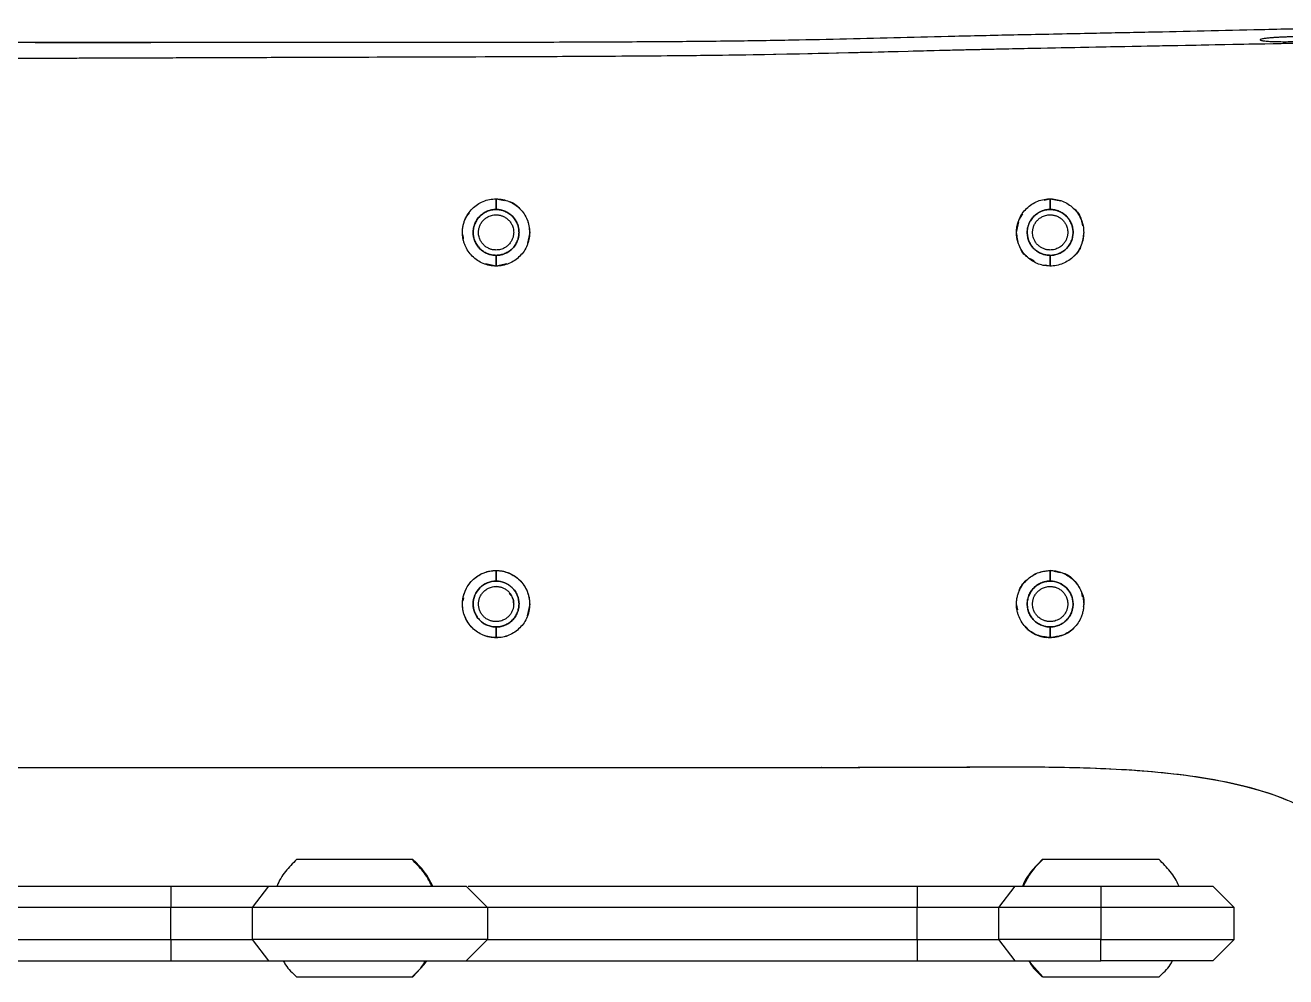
# Model space of a CAD drawing. Header units: millimetres. Extents: x 0 to 1189, y 0 to 841.
# Drawn here: x 371.2 to 430.3, y 255.4 to 300 of the extents above; entities that cross this region are included whole.
import ezdxf

# ---------------------------------------------------------------- set-up
doc = ezdxf.new("R2010")
doc.units = ezdxf.units.MM

msp = doc.modelspace()

# ---------------------------------------------------------------- linework, layer by layer
at = {"color": 7, "linetype": 'Continuous', "lineweight": 25}
for p, q in [((393.316, 291.334), (393.316, 291.834)), ((393.316, 291.834), (393.316, 291.334)), ((393.316, 291.834), (393.713, 291.755)), ((418.984, 291.803), (418.984, 291.803)), ((419.016, 291.778), (419.296, 291.834)), ((419.296, 291.334), (419.296, 291.834)), ((419.296, 291.834), (419.793, 291.734)), ((419.296, 291.834), (419.296, 291.334)), ((419.671, 291.789), (419.671, 291.789)), ((417.857, 290.884), (418.022, 291.133)), ((418.993, 291.291), (418.993, 291.291)), ((394.391, 290.259), (394.391, 290.259)), ((394.391, 290.259), (394.391, 290.259)), ((394.891, 290.259), (394.791, 289.759)), ((417.721, 290.259), (417.82, 290.759)), ((420.353, 290.458), (420.353, 290.458)), ((420.371, 290.259), (420.371, 290.259)), ((420.371, 290.259), (420.371, 290.259)), ((420.839, 290.576), (420.839, 290.576)), ((420.871, 290.259), (420.871, 290.259)), ((391.759, 290.071), (391.772, 289.949)), ((391.789, 290.022), (391.762, 290.164)), ((393.951, 289.733), (393.951, 289.733)), ((417.76, 289.911), (417.76, 289.911)), ((420.817, 289.871), (420.761, 289.692)), ((420.83, 289.9), (420.83, 289.9)), ((393.316, 288.684), (393.316, 289.184)), ((393.316, 289.184), (393.316, 288.684)), ((393.546, 289.209), (393.546, 289.209)), ((419.296, 288.684), (419.296, 289.184)), ((419.296, 289.184), (419.296, 288.684)), ((419.533, 289.211), (419.533, 289.211)), ((419.565, 289.218), (419.565, 289.218)), ((420.568, 289.33), (420.568, 289.33)), ((393.316, 288.684), (392.816, 288.784)), ((393.816, 288.783), (393.316, 288.684)), ((393.645, 288.719), (393.645, 288.719)), ((418.347, 289.003), (418.347, 289.003)), ((418.543, 288.905), (418.362, 289.026)), ((419.296, 288.684), (419.069, 288.73)), ((392.918, 274.356), (392.918, 274.356)), ((393.316, 273.907), (393.316, 274.402)), ((393.316, 274.402), (393.316, 273.907)), ((419.296, 274.407), (419.296, 273.907)), ((419.296, 273.907), (419.296, 274.407)), ((419.469, 274.372), (419.765, 274.313)), ((419.474, 274.397), (419.474, 274.397)), ((392.03, 273.741), (392.03, 273.741)), ((391.773, 272.984), (391.8, 273.127)), ((393.472, 273.626), (393.316, 273.657)), ((394.022, 273.231), (393.951, 273.337)), ((420.765, 273.36), (420.803, 273.175)), ((391.752, 272.639), (391.752, 272.639)), ((394.891, 272.832), (394.78, 272.273)), ((417.776, 272.564), (417.724, 272.847)), ((418.246, 273.059), (418.246, 273.059)), ((418.256, 272.56), (418.256, 272.56)), ((420.095, 273.04), (420.095, 273.04)), ((420.101, 272.651), (420.101, 272.651)), ((391.916, 272.11), (391.916, 272.11)), ((393.316, 271.257), (393.316, 271.757)), ((393.316, 271.757), (393.316, 271.257)), ((419.296, 271.757), (419.296, 271.257)), ((419.296, 271.257), (419.296, 271.757)), ((393.487, 271.266), (393.487, 271.266)), ((408.578, 265.172), (408.563, 265.172)), ((389.417, 260.852), (383.958, 260.852)), ((418.953, 260.852), (418.929, 260.852)), ((424.406, 260.852), (418.953, 260.852)), ((340.27, 259.602), (378.065, 259.602)), ((378.065, 259.602), (378.065, 258.602)), ((378.065, 259.602), (382.653, 259.602)), ((381.888, 258.602), (382.653, 259.602)), ((382.653, 259.602), (391.918, 259.602)), ((391.918, 259.602), (392.918, 258.602)), ((392.005, 259.602), (413.065, 259.602)), ((413.065, 259.602), (413.065, 258.602)), ((413.065, 259.602), (417.653, 259.602)), ((416.888, 258.602), (417.653, 259.602)), ((417.653, 259.602), (421.668, 259.602)), ((421.668, 259.602), (421.668, 258.602)), ((421.668, 259.602), (426.918, 259.602)), ((427.918, 258.602), (426.918, 259.602)), ((378.065, 258.602), (340.27, 258.602)), ((381.888, 258.602), (378.065, 258.602)), ((378.065, 257.102), (378.065, 258.602)), ((392.918, 258.602), (381.888, 258.602)), ((381.888, 257.102), (381.888, 258.602)), ((413.065, 258.602), (392.918, 258.602)), ((392.918, 258.602), (392.918, 257.102)), ((416.888, 258.602), (413.065, 258.602)), ((413.065, 257.102), (413.065, 258.602)), ((421.668, 258.602), (416.888, 258.602)), ((416.888, 257.102), (416.888, 258.602)), ((421.668, 258.602), (421.668, 257.102)), ((427.918, 258.602), (421.668, 258.602)), ((427.918, 257.102), (427.918, 258.602)), ((340.27, 257.102), (378.065, 257.102)), ((378.065, 257.102), (378.065, 256.102)), ((378.065, 257.102), (381.888, 257.102)), ((392.918, 257.102), (381.888, 257.102)), ((382.653, 256.102), (381.888, 257.102)), ((391.918, 256.102), (392.918, 257.102)), ((392.918, 257.102), (413.065, 257.102)), ((413.065, 257.102), (416.888, 257.102)), ((413.065, 257.102), (413.065, 256.102)), ((421.668, 257.102), (416.888, 257.102)), ((417.653, 256.102), (416.888, 257.102)), ((421.668, 256.102), (421.668, 257.102)), ((421.668, 257.102), (427.918, 257.102)), ((426.918, 256.102), (427.918, 257.102)), ((340.27, 256.102), (378.065, 256.102)), ((378.065, 256.102), (382.653, 256.102)), ((382.653, 256.102), (391.918, 256.102)), ((391.929, 256.102), (413.065, 256.102)), ((413.065, 256.102), (417.653, 256.102)), ((417.653, 256.102), (421.668, 256.102)), ((426.918, 256.102), (421.668, 256.102)), ((383.958, 255.352), (389.417, 255.352)), ((418.93, 255.352), (418.953, 255.352)), ((418.953, 255.352), (424.406, 255.352))]:
    msp.add_line(p, q, dxfattribs=at)
at = {"color": 8, "linetype": 'Continuous', "lineweight": 25}
for p, q in [((392.241, 290.259), (392.241, 290.259)), ((392.241, 290.259), (392.241, 290.259)), ((392.241, 272.832), (392.241, 272.832)), ((394.391, 272.832), (394.391, 272.832)), ((418.221, 272.832), (418.221, 272.832)), ((420.371, 272.832), (420.371, 272.832))]:
    msp.add_line(p, q, dxfattribs=at)
at = {"color": 7, "linetype": 'Continuous', "lineweight": 25, "flags": 128}
for points in [[(419.798, 274.319), (419.567, 274.378), (419.297, 274.402)], [(389.417, 255.352), (389.945, 255.922), (390.07, 256.102)]]:
    msp.add_lwpolyline(points, dxfattribs=at)
at = {"color": 8, "linetype": 'Continuous', "lineweight": 25, "flags": 128}
msp.add_lwpolyline([(418.953, 255.352), (418.432, 255.922), (418.308, 256.102)], dxfattribs=at)
at = {"color": 7, "linetype": 'Continuous', "lineweight": 25}
for centre, radius, start, end in [((419.294, 272.827), 1.575, 223.582, 264.52215), ((387.017, 258.102), 3.65, 24.26038, 48.88124)]:
    msp.add_arc(centre, radius, start, end, dxfattribs=at)
at = {"color": 8, "linetype": 'Continuous', "lineweight": 25}
msp.add_arc((421.374, 258.119), 3.651, 131.53184, 156.02995, dxfattribs=at)
at = {"color": 7, "linetype": 'Continuous', "lineweight": 25}
for points, knots in [([(436.543, 299.977), (436.278, 299.967), (435.779, 299.948), (434.928, 299.919), (434.073, 299.893), (433.279, 299.869), (432.588, 299.849), (431.801, 299.828), (430.638, 299.796), (428.803, 299.751), (426.534, 299.699), (423.849, 299.642), (420.931, 299.583), (417.906, 299.522), (414.958, 299.456), (412.285, 299.388), (409.746, 299.324), (407.129, 299.268), (404.297, 299.224), (401.124, 299.195), (397.393, 299.176), (393.065, 299.165), (388.13, 299.161), (382.759, 299.16), (377.072, 299.161), (371.273, 299.161), (366.061, 299.161), (361.626, 299.161), (358.096, 299.161), (355.07, 299.161), (352.572, 299.161), (350.551, 299.161), (348.922, 299.161), (347.574, 299.161), (346.762, 299.161), (346.377, 299.161)], [0, 0, 0, 0, 0.02832, 0.053282, 0.07442, 0.090929, 0.097441, 0.10304, 0.117486, 0.133359, 0.161082, 0.18836, 0.217388, 0.252382, 0.283277, 0.309992, 0.336479, 0.363172, 0.392176, 0.425196, 0.462423, 0.508861, 0.560575, 0.616904, 0.677006, 0.738613, 0.798472, 0.840178, 0.877506, 0.909129, 0.935128, 0.956153, 0.973118, 0.987235, 1, 1, 1, 1]), ([(454.432, 299.686), (449.147, 299.551), (442.541, 299.382), (436.157, 299.237), (433.626, 299.182), (432.37, 299.156), (428.656, 299.08), (423.847, 298.989), (419.083, 298.897), (416.774, 298.847), (415.879, 298.827), (415.447, 298.817), (414.19, 298.787), (410.254, 298.686), (404.247, 298.523), (392.196, 298.484), (384.205, 298.46), (381.741, 298.452), (380.909, 298.449), (379.226, 298.443), (374.974, 298.427), (367.119, 298.401), (360.2, 298.421), (357.118, 298.463), (355.955, 298.483), (355.41, 298.494), (353.877, 298.532), (349.448, 298.686), (347.742, 298.95), (346.377, 299.161)], [0, 0, 0, 0, 0.125, 0.15625, 0.15625, 0.1875, 0.1875, 0.25, 0.3125, 0.328125, 0.328125, 0.34375, 0.34375, 0.375, 0.5, 0.625, 0.65625, 0.65625, 0.671875, 0.671875, 0.6875, 0.75, 0.8125, 0.828125, 0.828125, 0.84375, 0.84375, 0.875, 1, 1, 1, 1]), ([(433.63, 299.182), (429.437, 299.093), (423.345, 298.981), (418.302, 298.88), (416.398, 298.839), (416.027, 298.83), (415.306, 298.813), (414.254, 298.788), (410.665, 298.697), (407.817, 298.62), (404.054, 298.564), (403.254, 298.554), (401.536, 298.536), (398.787, 298.513), (393.413, 298.487), (387.171, 298.469), (383.118, 298.456), (380.357, 298.447), (378.945, 298.442), (371.821, 298.416), (364.449, 298.392), (358.222, 298.446), (356.724, 298.469), (355.774, 298.486), (355.325, 298.496), (353.196, 298.549), (349.221, 298.721), (347.514, 298.985), (346.377, 299.161)], [0, 0, 0, 0, 0.125, 0.1875, 0.1875, 0.203125, 0.203125, 0.21875, 0.25, 0.375, 0.375, 0.40625, 0.40625, 0.4375, 0.5, 0.5625, 0.59375, 0.59375, 0.625, 0.625, 0.75, 0.78125, 0.796875, 0.796875, 0.8125, 0.8125, 0.875, 1, 1, 1, 1]), ([(371.7, 299.161), (372.757, 299.161), (374.57, 299.161), (376.374, 299.161), (377.127, 299.161)], [0, 0, 0, 0, 0.582669, 1, 1, 1, 1]), ([(430.712, 299.434), (430.683, 299.433), (430.624, 299.432), (430.536, 299.429), (430.447, 299.426), (430.357, 299.423), (430.267, 299.42), (430.178, 299.416), (430.089, 299.411), (430.001, 299.407), (429.915, 299.402), (429.83, 299.397), (429.748, 299.391), (429.669, 299.385), (429.55, 299.375), (429.396, 299.359), (429.248, 299.337), (429.156, 299.314), (429.122, 299.288), (429.179, 299.261), (429.348, 299.237), (429.549, 299.222), (429.731, 299.214), (429.878, 299.209), (430.034, 299.206), (430.198, 299.204), (430.367, 299.204), (430.539, 299.206), (430.654, 299.208), (430.712, 299.209)], [0, 0, 0, 0, 0.017639, 0.035558, 0.053757, 0.072236, 0.090996, 0.110037, 0.129358, 0.14896, 0.168844, 0.189008, 0.209455, 0.230183, 0.251192, 0.308908, 0.376257, 0.438668, 0.501082, 0.592107, 0.675205, 0.750376, 0.786804, 0.822973, 0.858883, 0.894539, 0.929942, 0.965094, 1, 1, 1, 1]), ([(391.739, 290.257), (391.739, 290.287), (391.74, 290.346), (391.747, 290.434), (391.76, 290.521), (391.777, 290.606), (391.799, 290.691), (391.825, 290.775), (391.883, 290.927), (391.994, 291.136), (392.192, 291.377), (392.431, 291.575), (392.707, 291.722), (393.007, 291.813), (393.319, 291.842), (393.63, 291.811), (393.927, 291.718), (394.201, 291.571), (394.439, 291.373), (394.635, 291.133), (394.755, 290.905), (394.824, 290.712), (394.861, 290.563), (394.884, 290.411), (394.887, 290.308), (394.889, 290.257)], [0, 0, 0, 0, 0.018069, 0.035984, 0.053802, 0.071581, 0.089379, 0.107253, 0.12526, 0.188225, 0.250478, 0.313319, 0.375178, 0.438059, 0.500547, 0.562646, 0.625279, 0.687229, 0.750012, 0.812308, 0.874934, 0.906397, 0.937526, 0.968626, 1, 1, 1, 1]), ([(393.916, 291.714), (393.918, 291.714), (394.121, 291.673), (394.453, 291.381), (394.821, 290.88), (394.868, 290.466), (394.891, 290.259)], [0, 0, 0, 0, 0.00381, 0.336831, 0.668472, 1, 1, 1, 1]), ([(417.719, 290.257), (417.719, 290.287), (417.72, 290.347), (417.728, 290.436), (417.74, 290.525), (417.758, 290.612), (417.78, 290.698), (417.808, 290.784), (417.868, 290.937), (417.981, 291.148), (418.184, 291.389), (418.43, 291.587), (418.711, 291.731), (419.016, 291.819), (419.332, 291.842), (419.648, 291.803), (419.943, 291.703), (420.21, 291.551), (420.436, 291.355), (420.623, 291.12), (420.738, 290.898), (420.805, 290.709), (420.842, 290.561), (420.864, 290.41), (420.867, 290.308), (420.869, 290.257)], [0, 0, 0, 0, 0.018314, 0.036486, 0.054576, 0.072644, 0.090753, 0.108963, 0.127337, 0.190831, 0.254068, 0.317727, 0.380683, 0.444247, 0.507487, 0.570767, 0.63467, 0.694683, 0.755711, 0.815567, 0.87603, 0.907129, 0.937957, 0.968815, 1, 1, 1, 1]), ([(391.851, 290.818), (391.853, 290.831), (391.878, 290.972), (391.981, 291.082), (392.073, 291.181)], [0, 0, 0, 0, 0.096729, 1, 1, 1, 1]), ([(392.241, 290.259), (392.241, 290.283), (392.242, 290.329), (392.249, 290.399), (392.26, 290.468), (392.276, 290.535), (392.296, 290.602), (392.337, 290.712), (392.413, 290.857), (392.548, 291.021), (392.711, 291.157), (392.867, 291.241), (393, 291.289), (393.103, 291.315), (393.208, 291.331), (393.28, 291.333), (393.316, 291.334)], [0, 0, 0, 0, 0.041656, 0.08297, 0.124118, 0.165277, 0.206625, 0.248336, 0.372668, 0.49716, 0.622815, 0.747626, 0.8102, 0.872921, 0.936411, 1, 1, 1, 1]), ([(393.316, 291.334), (393.292, 291.334), (393.244, 291.333), (393.174, 291.326), (393.104, 291.314), (393.035, 291.298), (392.967, 291.277), (392.89, 291.248), (392.805, 291.207), (392.684, 291.134), (392.548, 291.021), (392.414, 290.857), (392.332, 290.702), (392.285, 290.57), (392.26, 290.468), (392.244, 290.365), (392.242, 290.294), (392.241, 290.259)], [0, 0, 0, 0, 0.042365, 0.084365, 0.126183, 0.168007, 0.210023, 0.252414, 0.314808, 0.377357, 0.502992, 0.627308, 0.751778, 0.813526, 0.875423, 0.937672, 1, 1, 1, 1]), ([(392.491, 290.259), (392.491, 290.281), (392.492, 290.324), (392.5, 290.388), (392.512, 290.451), (392.53, 290.513), (392.563, 290.604), (392.624, 290.719), (392.727, 290.844), (392.852, 290.948), (392.98, 291.017), (393.1, 291.058), (393.207, 291.08), (393.279, 291.083), (393.316, 291.084)], [0, 0, 0, 0, 0.049978, 0.099516, 0.14892, 0.198497, 0.248551, 0.373142, 0.497951, 0.62278, 0.747818, 0.832069, 0.915633, 1, 1, 1, 1]), ([(393.316, 291.334), (393.339, 291.334), (393.387, 291.333), (393.457, 291.326), (393.527, 291.314), (393.596, 291.298), (393.663, 291.277), (393.74, 291.248), (393.825, 291.208), (393.946, 291.135), (394.083, 291.022), (394.217, 290.859), (394.299, 290.703), (394.346, 290.571), (394.372, 290.469), (394.388, 290.365), (394.39, 290.295), (394.391, 290.259)], [0, 0, 0, 0, 0.042276, 0.084188, 0.12592, 0.167655, 0.20958, 0.251877, 0.314175, 0.376628, 0.502038, 0.626451, 0.75102, 0.812919, 0.874964, 0.937438, 1, 1, 1, 1]), ([(394.391, 290.259), (394.39, 290.283), (394.389, 290.33), (394.382, 290.399), (394.371, 290.468), (394.355, 290.536), (394.335, 290.603), (394.294, 290.713), (394.217, 290.858), (394.083, 291.022), (393.919, 291.157), (393.763, 291.241), (393.631, 291.289), (393.528, 291.315), (393.423, 291.331), (393.351, 291.333), (393.316, 291.334)], [0, 0, 0, 0, 0.041789, 0.083231, 0.124504, 0.165787, 0.207258, 0.249093, 0.373525, 0.498113, 0.623542, 0.748162, 0.810651, 0.87328, 0.936579, 1, 1, 1, 1]), ([(393.316, 291.084), (393.337, 291.084), (393.381, 291.083), (393.446, 291.075), (393.51, 291.062), (393.572, 291.044), (393.664, 291.01), (393.779, 290.949), (393.904, 290.845), (394.007, 290.719), (394.075, 290.591), (394.115, 290.472), (394.137, 290.366), (394.139, 290.295), (394.141, 290.259)], [0, 0, 0, 0, 0.050665, 0.100863, 0.150911, 0.20113, 0.251838, 0.376772, 0.501901, 0.626367, 0.751034, 0.834221, 0.916731, 1, 1, 1, 1]), ([(418.221, 290.259), (418.222, 290.283), (418.223, 290.33), (418.23, 290.399), (418.241, 290.468), (418.257, 290.536), (418.277, 290.603), (418.318, 290.713), (418.395, 290.859), (418.53, 291.023), (418.693, 291.158), (418.849, 291.241), (418.982, 291.289), (419.084, 291.315), (419.19, 291.331), (419.261, 291.333), (419.296, 291.334)], [0, 0, 0, 0, 0.041795, 0.083243, 0.124524, 0.165814, 0.207294, 0.24914, 0.373724, 0.498469, 0.624047, 0.748652, 0.811059, 0.873609, 0.936748, 1, 1, 1, 1]), ([(419.296, 291.334), (419.273, 291.334), (419.225, 291.333), (419.155, 291.326), (419.086, 291.315), (419.017, 291.298), (418.949, 291.278), (418.872, 291.249), (418.787, 291.208), (418.667, 291.136), (418.53, 291.023), (418.395, 290.859), (418.313, 290.703), (418.266, 290.571), (418.24, 290.469), (418.224, 290.365), (418.222, 290.295), (418.221, 290.259)], [0, 0, 0, 0, 0.042183, 0.084006, 0.12565, 0.167299, 0.209137, 0.251347, 0.31362, 0.376046, 0.501556, 0.626167, 0.75093, 0.812871, 0.874959, 0.937437, 1, 1, 1, 1]), ([(418.471, 290.259), (418.472, 290.281), (418.473, 290.324), (418.481, 290.388), (418.493, 290.451), (418.511, 290.513), (418.544, 290.604), (418.605, 290.72), (418.708, 290.845), (418.833, 290.949), (418.962, 291.017), (419.081, 291.058), (419.188, 291.08), (419.26, 291.083), (419.296, 291.084)], [0, 0, 0, 0, 0.0501016, 0.0997595, 0.149281, 0.1989757, 0.2491503, 0.3737707, 0.4986018, 0.6235815, 0.7487677, 0.8327013, 0.9159541, 1, 1, 1, 1]), ([(419.296, 291.334), (419.32, 291.334), (419.368, 291.333), (419.439, 291.326), (419.509, 291.314), (419.579, 291.298), (419.647, 291.277), (419.725, 291.247), (419.811, 291.205), (419.932, 291.131), (420.068, 291.018), (420.201, 290.854), (420.282, 290.699), (420.328, 290.568), (420.353, 290.467), (420.368, 290.364), (420.37, 290.294), (420.371, 290.259)], [0, 0, 0, 0, 0.042604, 0.08484, 0.126895, 0.16896, 0.211223, 0.253873, 0.31707, 0.380426, 0.506486, 0.629783, 0.753237, 0.814588, 0.876086, 0.937999, 1, 1, 1, 1]), ([(420.371, 290.259), (420.371, 290.283), (420.37, 290.329), (420.363, 290.399), (420.352, 290.467), (420.336, 290.535), (420.316, 290.601), (420.276, 290.709), (420.202, 290.852), (420.071, 291.014), (419.912, 291.15), (419.756, 291.235), (419.622, 291.286), (419.516, 291.314), (419.407, 291.331), (419.333, 291.333), (419.296, 291.334)], [0, 0, 0, 0, 0.0415128, 0.0826822, 0.1236815, 0.1646862, 0.205872, 0.2474119, 0.3690504, 0.4908038, 0.6148159, 0.7391279, 0.8041944, 0.8693754, 0.9346472, 1, 1, 1, 1]), ([(419.296, 291.084), (419.319, 291.084), (419.363, 291.083), (419.429, 291.075), (419.494, 291.061), (419.558, 291.043), (419.65, 291.008), (419.766, 290.945), (419.89, 290.84), (419.991, 290.715), (420.057, 290.589), (420.096, 290.471), (420.117, 290.366), (420.12, 290.295), (420.121, 290.259)], [0, 0, 0, 0, 0.051691, 0.102892, 0.153938, 0.20517, 0.256924, 0.382628, 0.508453, 0.630551, 0.752925, 0.835468, 0.917359, 1, 1, 1, 1]), ([(420.419, 291.364), (420.419, 291.363), (420.587, 291.249), (420.751, 290.96), (420.796, 290.665), (420.81, 290.57)], [0, 0, 0, 0, 0.002096, 0.677018, 1, 1, 1, 1]), ([(420.76, 290.828), (420.801, 290.715), (420.849, 290.587), (420.858, 290.453), (420.859, 290.437)], [0, 0, 0, 0, 0.882215, 1, 1, 1, 1]), ([(394.889, 290.257), (394.888, 290.231), (394.887, 290.179), (394.881, 290.102), (394.872, 290.024), (394.854, 289.923), (394.823, 289.799), (394.754, 289.606), (394.633, 289.379), (394.437, 289.139), (394.197, 288.941), (393.923, 288.794), (393.625, 288.703), (393.314, 288.672), (393.003, 288.702), (392.705, 288.793), (392.431, 288.94), (392.191, 289.138), (391.995, 289.378), (391.873, 289.605), (391.804, 289.798), (391.767, 289.948), (391.743, 290.101), (391.74, 290.205), (391.739, 290.257)], [0, 0, 0, 0, 0.015859, 0.03168, 0.047499, 0.063349, 0.094472, 0.125643, 0.187615, 0.249921, 0.312623, 0.374702, 0.436693, 0.499218, 0.562173, 0.62439, 0.686605, 0.749366, 0.811837, 0.874007, 0.905257, 0.936512, 0.968246, 1, 1, 1, 1]), ([(393.316, 289.184), (393.292, 289.185), (393.245, 289.186), (393.175, 289.193), (393.106, 289.204), (393.038, 289.22), (392.97, 289.24), (392.861, 289.282), (392.716, 289.359), (392.552, 289.493), (392.417, 289.657), (392.333, 289.814), (392.285, 289.947), (392.26, 290.049), (392.244, 290.154), (392.242, 290.224), (392.241, 290.259)], [0, 0, 0, 0, 0.041954, 0.083556, 0.124985, 0.166422, 0.208048, 0.250042, 0.374034, 0.498163, 0.624225, 0.74996, 0.812375, 0.874949, 0.937435, 1, 1, 1, 1]), ([(392.241, 290.259), (392.241, 290.236), (392.242, 290.189), (392.249, 290.119), (392.26, 290.05), (392.276, 289.981), (392.297, 289.914), (392.326, 289.837), (392.366, 289.751), (392.439, 289.63), (392.552, 289.493), (392.716, 289.359), (392.871, 289.276), (393.002, 289.229), (393.105, 289.204), (393.209, 289.187), (393.28, 289.185), (393.316, 289.184)], [0, 0, 0, 0, 0.041959, 0.083567, 0.125001, 0.166445, 0.208078, 0.250079, 0.312935, 0.375948, 0.501991, 0.625942, 0.750073, 0.81205, 0.87417, 0.937038, 1, 1, 1, 1]), ([(393.316, 289.434), (393.294, 289.435), (393.25, 289.436), (393.186, 289.444), (393.122, 289.456), (393.06, 289.474), (392.969, 289.508), (392.855, 289.568), (392.73, 289.671), (392.626, 289.796), (392.557, 289.925), (392.517, 290.044), (392.495, 290.151), (392.492, 290.223), (392.491, 290.259)], [0, 0, 0, 0, 0.050534, 0.100602, 0.150519, 0.200603, 0.251169, 0.374529, 0.498079, 0.623439, 0.749007, 0.832871, 0.916046, 1, 1, 1, 1]), ([(394.391, 290.259), (394.39, 290.236), (394.389, 290.189), (394.382, 290.118), (394.371, 290.049), (394.355, 289.981), (394.334, 289.913), (394.305, 289.836), (394.264, 289.75), (394.191, 289.629), (394.078, 289.492), (393.914, 289.358), (393.759, 289.276), (393.627, 289.229), (393.525, 289.203), (393.421, 289.187), (393.351, 289.185), (393.316, 289.184)], [0, 0, 0, 0, 0.042049, 0.083744, 0.125265, 0.166795, 0.208515, 0.250606, 0.313609, 0.376768, 0.503044, 0.626995, 0.751125, 0.81295, 0.874918, 0.93741, 1, 1, 1, 1]), ([(393.316, 289.184), (393.339, 289.185), (393.386, 289.186), (393.456, 289.193), (393.524, 289.204), (393.592, 289.22), (393.659, 289.24), (393.769, 289.281), (393.914, 289.358), (394.078, 289.492), (394.214, 289.656), (394.298, 289.813), (394.346, 289.946), (394.371, 290.049), (394.388, 290.154), (394.39, 290.224), (394.391, 290.259)], [0, 0, 0, 0, 0.041772, 0.083197, 0.124453, 0.165719, 0.207172, 0.24899, 0.372982, 0.49711, 0.623406, 0.749432, 0.812033, 0.874791, 0.937357, 1, 1, 1, 1]), ([(394.141, 290.259), (394.14, 290.237), (394.139, 290.193), (394.131, 290.128), (394.118, 290.065), (394.1, 290.002), (394.066, 289.91), (394.004, 289.794), (393.899, 289.669), (393.774, 289.567), (393.648, 289.5), (393.529, 289.46), (393.423, 289.438), (393.352, 289.436), (393.316, 289.434)], [0, 0, 0, 0, 0.050768, 0.101072, 0.15123, 0.201566, 0.252397, 0.378147, 0.504082, 0.627153, 0.750454, 0.833811, 0.916511, 1, 1, 1, 1]), ([(420.869, 290.257), (420.868, 290.231), (420.867, 290.18), (420.862, 290.103), (420.852, 290.026), (420.835, 289.925), (420.803, 289.8), (420.734, 289.606), (420.612, 289.377), (420.414, 289.136), (420.173, 288.938), (419.897, 288.791), (419.595, 288.701), (419.282, 288.672), (418.971, 288.705), (418.676, 288.797), (418.404, 288.945), (418.165, 289.143), (417.971, 289.384), (417.851, 289.611), (417.783, 289.803), (417.746, 289.952), (417.723, 290.103), (417.72, 290.206), (417.719, 290.257)], [0, 0, 0, 0, 0.0157478, 0.0314565, 0.0471592, 0.0628892, 0.0941373, 0.1253737, 0.1879737, 0.2509353, 0.3133932, 0.3758462, 0.4389967, 0.5025514, 0.5649857, 0.626832, 0.6886996, 0.7511826, 0.8136324, 0.8755123, 0.9065237, 0.937475, 0.9687389, 1, 1, 1, 1]), ([(418.194, 289.137), (418.191, 289.139), (418.017, 289.255), (417.802, 289.652), (417.748, 290.057), (417.721, 290.259)], [0, 0, 0, 0, 0.009236, 0.503811, 1, 1, 1, 1]), ([(419.296, 289.184), (419.273, 289.185), (419.226, 289.186), (419.156, 289.193), (419.087, 289.204), (419.019, 289.22), (418.952, 289.24), (418.842, 289.281), (418.697, 289.358), (418.533, 289.493), (418.398, 289.656), (418.314, 289.812), (418.267, 289.944), (418.241, 290.047), (418.224, 290.153), (418.222, 290.224), (418.221, 290.259)], [0, 0, 0, 0, 0.04187, 0.083391, 0.12474, 0.166098, 0.207644, 0.249556, 0.373775, 0.498133, 0.623676, 0.748345, 0.810831, 0.873472, 0.936697, 1, 1, 1, 1]), ([(418.221, 290.259), (418.222, 290.235), (418.223, 290.186), (418.23, 290.114), (418.242, 290.043), (418.259, 289.972), (418.281, 289.903), (418.324, 289.793), (418.402, 289.65), (418.536, 289.491), (418.696, 289.359), (418.86, 289.271), (419.015, 289.218), (419.154, 289.19), (419.249, 289.186), (419.296, 289.184)], [0, 0, 0, 0, 0.043418, 0.086437, 0.129256, 0.172074, 0.215092, 0.258508, 0.380899, 0.503637, 0.625746, 0.747797, 0.83188, 0.91545, 1, 1, 1, 1]), ([(419.296, 289.434), (419.274, 289.435), (419.231, 289.436), (419.166, 289.444), (419.102, 289.456), (419.04, 289.474), (418.95, 289.508), (418.837, 289.568), (418.714, 289.669), (418.611, 289.791), (418.542, 289.917), (418.499, 290.038), (418.476, 290.148), (418.473, 290.222), (418.471, 290.259)], [0, 0, 0, 0, 0.050711, 0.100903, 0.15089, 0.200992, 0.251528, 0.373324, 0.495493, 0.6182, 0.740946, 0.827513, 0.913325, 1, 1, 1, 1]), ([(420.371, 290.259), (420.371, 290.118), (420.343, 289.978), (420.237, 289.721), (420.159, 289.603), (419.961, 289.403), (419.842, 289.322), (419.579, 289.213), (419.439, 289.184), (419.296, 289.184)], [0, 0, 0, 0, 0.25, 0.25, 0.5, 0.5, 0.75, 0.75, 1, 1, 1, 1]), ([(419.296, 289.184), (419.32, 289.185), (419.369, 289.186), (419.441, 289.193), (419.524, 289.207), (419.617, 289.231), (419.75, 289.281), (419.906, 289.365), (420.066, 289.499), (420.198, 289.661), (420.279, 289.814), (420.326, 289.944), (420.352, 290.046), (420.368, 290.152), (420.37, 290.224), (420.371, 290.259)], [0, 0, 0, 0, 0.042829, 0.085596, 0.128495, 0.192583, 0.256839, 0.38066, 0.50456, 0.626645, 0.748869, 0.810661, 0.872612, 0.936274, 1, 1, 1, 1]), ([(420.121, 290.259), (420.121, 290.238), (420.12, 290.194), (420.112, 290.13), (420.099, 290.066), (420.082, 290.004), (420.048, 289.913), (419.988, 289.799), (419.886, 289.675), (419.761, 289.571), (419.633, 289.502), (419.513, 289.461), (419.406, 289.438), (419.333, 289.436), (419.296, 289.434)], [0, 0, 0, 0, 0.050487, 0.100516, 0.150402, 0.200461, 0.251008, 0.373868, 0.496923, 0.621918, 0.747152, 0.83164, 0.915422, 1, 1, 1, 1]), ([(420.871, 290.259), (420.845, 290.059), (420.792, 289.658), (420.583, 289.264), (420.412, 289.149), (420.41, 289.147)], [0, 0, 0, 0, 0.4975561, 0.9937387, 1, 1, 1, 1]), ([(391.774, 290.014), (391.774, 290.003), (391.774, 289.982), (391.775, 289.962), (391.776, 289.951)], [0, 0, 0, 0, 0.499954, 1, 1, 1, 1]), ([(391.739, 272.827), (391.739, 272.853), (391.74, 272.905), (391.746, 272.983), (391.755, 273.061), (391.773, 273.162), (391.805, 273.287), (391.874, 273.48), (391.996, 273.708), (392.192, 273.947), (392.432, 274.145), (392.706, 274.291), (393.003, 274.382), (393.314, 274.412), (393.624, 274.382), (393.921, 274.291), (394.194, 274.145), (394.395, 273.98), (394.534, 273.827), (394.625, 273.703), (394.704, 273.571), (394.771, 273.432), (394.823, 273.286), (394.861, 273.135), (394.884, 272.982), (394.887, 272.879), (394.889, 272.827)], [0, 0, 0, 0, 0.015885, 0.031733, 0.047577, 0.063454, 0.094661, 0.125885, 0.187975, 0.25038, 0.313099, 0.375273, 0.437437, 0.500297, 0.562829, 0.624872, 0.68702, 0.74974, 0.780984, 0.812082, 0.843171, 0.874151, 0.905784, 0.937127, 0.968444, 1, 1, 1, 1]), ([(393.316, 271.257), (393.286, 271.257), (393.228, 271.258), (393.14, 271.266), (393.053, 271.278), (392.966, 271.295), (392.88, 271.317), (392.796, 271.344), (392.646, 271.401), (392.438, 271.511), (392.211, 271.697), (392.01, 271.932), (391.859, 272.202), (391.763, 272.512), (391.738, 272.746), (391.742, 272.909), (391.751, 273.028), (391.785, 273.235), (391.875, 273.495), (392.028, 273.752), (392.216, 273.972), (392.443, 274.155), (392.674, 274.276), (392.864, 274.343), (393.016, 274.38), (393.167, 274.403), (393.267, 274.405), (393.316, 274.407)], [0, 0, 0, 0, 0.0177146, 0.0355296, 0.0534111, 0.0713243, 0.0892339, 0.1071043, 0.1249002, 0.1863374, 0.249273, 0.3018021, 0.373418, 0.4351741, 0.4974809, 0.5156216, 0.533766, 0.570024, 0.642352, 0.6996765, 0.7505949, 0.8173395, 0.8750867, 0.9077815, 0.9395705, 0.9703394, 1, 1, 1, 1]), ([(393.316, 274.407), (393.345, 274.406), (393.405, 274.405), (393.493, 274.397), (393.581, 274.385), (393.667, 274.368), (393.751, 274.346), (393.834, 274.32), (393.981, 274.264), (394.188, 274.155), (394.427, 273.962), (394.627, 273.722), (394.751, 273.494), (394.823, 273.296), (394.86, 273.15), (394.886, 272.994), (394.889, 272.889), (394.891, 272.832)], [0, 0, 0, 0, 0.036004, 0.07196, 0.107783, 0.143386, 0.178687, 0.213603, 0.248055, 0.370427, 0.495671, 0.618179, 0.747187, 0.80788, 0.873603, 0.929918, 1, 1, 1, 1]), ([(417.719, 272.827), (417.719, 272.857), (417.72, 272.917), (417.728, 273.006), (417.74, 273.095), (417.758, 273.183), (417.781, 273.269), (417.809, 273.355), (417.868, 273.507), (417.981, 273.717), (418.182, 273.957), (418.427, 274.155), (418.706, 274.299), (419.009, 274.387), (419.323, 274.412), (419.636, 274.376), (419.931, 274.278), (420.198, 274.129), (420.428, 273.933), (420.616, 273.7), (420.734, 273.477), (420.803, 273.286), (420.841, 273.136), (420.864, 272.982), (420.867, 272.879), (420.869, 272.827)], [0, 0, 0, 0, 0.018302, 0.036491, 0.054619, 0.072737, 0.090898, 0.109153, 0.127554, 0.190119, 0.25333, 0.316191, 0.3797, 0.442688, 0.505912, 0.569227, 0.632364, 0.693025, 0.753429, 0.813939, 0.874209, 0.905769, 0.937083, 0.968406, 1, 1, 1, 1]), ([(417.843, 273.438), (417.843, 273.438), (417.884, 273.642), (418.177, 273.972), (418.679, 274.338), (419.091, 274.384), (419.296, 274.407)], [0, 0, 0, 0, 0.001417, 0.337942, 0.668874, 1, 1, 1, 1]), ([(419.472, 274.388), (419.521, 274.386), (419.611, 274.382), (419.695, 274.351), (419.734, 274.337)], [0, 0, 0, 0, 0.543134, 1, 1, 1, 1]), ([(419.857, 274.294), (419.873, 274.291), (420.09, 274.25), (420.444, 273.953), (420.782, 273.448), (420.913, 272.979), (420.856, 272.736), (420.846, 272.696)], [0, 0, 0, 0, 0.023641, 0.32766, 0.632477, 0.938113, 1, 1, 1, 1]), ([(392.241, 272.832), (392.241, 272.974), (392.269, 273.114), (392.378, 273.375), (392.459, 273.497), (392.66, 273.695), (392.778, 273.773), (393.035, 273.878), (393.173, 273.907), (393.316, 273.907)], [0, 0, 0, 0, 0.25, 0.25, 0.5, 0.5, 0.75, 0.75, 1, 1, 1, 1]), ([(393.316, 273.907), (393.173, 273.907), (393.034, 273.878), (392.774, 273.771), (392.654, 273.691), (392.456, 273.492), (392.376, 273.373), (392.269, 273.113), (392.241, 272.973), (392.241, 272.832)], [0, 0, 0, 0, 0.25, 0.25, 0.5, 0.5, 0.75, 0.75, 1, 1, 1, 1]), ([(393.316, 273.907), (393.598, 273.907), (393.869, 273.795), (394.121, 273.547), (394.167, 273.492), (394.247, 273.374), (394.281, 273.311), (394.362, 273.114), (394.391, 272.974), (394.391, 272.832)], [0, 0, 0, 0, 0.5, 0.5, 0.625, 0.625, 0.75, 0.75, 1, 1, 1, 1]), ([(394.391, 272.832), (394.391, 272.973), (394.363, 273.113), (394.255, 273.374), (394.175, 273.493), (393.976, 273.691), (393.856, 273.771), (393.597, 273.879), (393.457, 273.907), (393.316, 273.907)], [0, 0, 0, 0, 0.25, 0.25, 0.5, 0.5, 0.75, 0.75, 1, 1, 1, 1]), ([(419.296, 273.907), (419.273, 273.906), (419.226, 273.905), (419.157, 273.898), (419.088, 273.887), (419.02, 273.871), (418.953, 273.851), (418.845, 273.811), (418.701, 273.735), (418.539, 273.604), (418.403, 273.442), (418.317, 273.286), (418.268, 273.151), (418.241, 273.046), (418.224, 272.94), (418.222, 272.868), (418.221, 272.832)], [0, 0, 0, 0, 0.041701, 0.083052, 0.124227, 0.165406, 0.206765, 0.248479, 0.370873, 0.493391, 0.617371, 0.744488, 0.808204, 0.872078, 0.936, 1, 1, 1, 1]), ([(418.221, 272.832), (418.222, 272.855), (418.223, 272.903), (418.23, 272.973), (418.241, 273.042), (418.257, 273.111), (418.278, 273.178), (418.307, 273.256), (418.348, 273.342), (418.422, 273.464), (418.535, 273.6), (418.699, 273.734), (418.854, 273.816), (418.986, 273.862), (419.087, 273.888), (419.191, 273.904), (419.261, 273.906), (419.296, 273.907)], [0, 0, 0, 0, 0.0421491, 0.083942, 0.1255604, 0.167188, 0.2090085, 0.2512031, 0.3142723, 0.3775027, 0.5041102, 0.6278922, 0.7518383, 0.8135076, 0.8753223, 0.9376135, 1, 1, 1, 1]), ([(420.371, 272.832), (420.371, 272.866), (420.37, 272.902), (420.363, 272.972), (420.347, 273.077), (420.316, 273.178), (420.236, 273.373), (420.156, 273.493), (419.958, 273.69), (419.842, 273.769), (419.579, 273.878), (419.439, 273.907), (419.296, 273.907)], [0, 0, 0, 0, 0.0625, 0.0625, 0.125, 0.25, 0.25, 0.5, 0.5, 0.75, 0.75, 1, 1, 1, 1]), ([(419.296, 273.907), (419.438, 273.907), (419.578, 273.879), (419.839, 273.77), (419.957, 273.691), (420.157, 273.491), (420.237, 273.37), (420.344, 273.111), (420.371, 272.972), (420.371, 272.832)], [0, 0, 0, 0, 0.25, 0.25, 0.5, 0.5, 0.75, 0.75, 1, 1, 1, 1]), ([(393.316, 272.007), (393.294, 272.007), (393.25, 272.008), (393.186, 272.016), (393.122, 272.029), (393.06, 272.046), (392.968, 272.08), (392.853, 272.142), (392.728, 272.245), (392.624, 272.371), (392.548, 272.515), (392.501, 272.671), (392.485, 272.833), (392.501, 272.996), (392.55, 273.153), (392.627, 273.297), (392.732, 273.422), (392.857, 273.524), (392.983, 273.591), (393.102, 273.631), (393.208, 273.653), (393.28, 273.655), (393.316, 273.657)], [0, 0, 0, 0, 0.02528, 0.050329, 0.075306, 0.10037, 0.125678, 0.188108, 0.250637, 0.313124, 0.375709, 0.43811, 0.50061, 0.563473, 0.626439, 0.689201, 0.752061, 0.81359, 0.875236, 0.916917, 0.958264, 1, 1, 1, 1]), ([(393.316, 273.657), (393.337, 273.656), (393.38, 273.655), (393.444, 273.647), (393.507, 273.635), (393.57, 273.617), (393.66, 273.584), (393.774, 273.524), (393.9, 273.422), (394.004, 273.296), (394.073, 273.167), (394.115, 273.047), (394.137, 272.939), (394.139, 272.866), (394.141, 272.83)], [0, 0, 0, 0, 0.050042, 0.099635, 0.149086, 0.198704, 0.248796, 0.371999, 0.495352, 0.621265, 0.74738, 0.831793, 0.915498, 1, 1, 1, 1]), ([(394.141, 272.832), (394.139, 272.945), (394.137, 273.058), (394.077, 273.148), (394.077, 273.148)], [0, 0, 0, 0, 0.996851, 1, 1, 1, 1]), ([(418.471, 272.832), (418.472, 272.853), (418.473, 272.897), (418.481, 272.961), (418.493, 273.025), (418.511, 273.088), (418.545, 273.179), (418.607, 273.295), (418.711, 273.42), (418.837, 273.523), (418.964, 273.591), (419.083, 273.631), (419.189, 273.653), (419.26, 273.655), (419.296, 273.657)], [0, 0, 0, 0, 0.050535, 0.100614, 0.150549, 0.200661, 0.251263, 0.37686, 0.502679, 0.626561, 0.750681, 0.833979, 0.916606, 1, 1, 1, 1]), ([(419.296, 273.657), (419.318, 273.656), (419.361, 273.655), (419.426, 273.647), (419.489, 273.635), (419.552, 273.617), (419.644, 273.583), (419.76, 273.521), (419.885, 273.417), (419.989, 273.291), (420.056, 273.163), (420.096, 273.044), (420.117, 272.939), (420.12, 272.867), (420.121, 272.832)], [0, 0, 0, 0, 0.050436, 0.100417, 0.150257, 0.200272, 0.250775, 0.376568, 0.502573, 0.6271, 0.751828, 0.834744, 0.916995, 1, 1, 1, 1]), ([(394.889, 272.827), (394.888, 272.797), (394.887, 272.738), (394.88, 272.651), (394.868, 272.564), (394.85, 272.478), (394.829, 272.393), (394.802, 272.309), (394.744, 272.157), (394.634, 271.948), (394.437, 271.709), (394.198, 271.511), (393.924, 271.365), (393.628, 271.273), (393.317, 271.242), (393.006, 271.271), (392.708, 271.362), (392.432, 271.509), (392.193, 271.706), (391.995, 271.946), (391.873, 272.175), (391.804, 272.37), (391.766, 272.519), (391.743, 272.672), (391.74, 272.775), (391.739, 272.827)], [0, 0, 0, 0, 0.017985, 0.035836, 0.053611, 0.071367, 0.089163, 0.107058, 0.125107, 0.187719, 0.25003, 0.312845, 0.374823, 0.437476, 0.499616, 0.562015, 0.624878, 0.686746, 0.749646, 0.811879, 0.8748, 0.906223, 0.937356, 0.96851, 1, 1, 1, 1]), ([(393.316, 271.757), (393.171, 271.757), (393.032, 271.785), (392.773, 271.893), (392.655, 271.972), (392.353, 272.274), (392.241, 272.547), (392.241, 272.832)], [0, 0, 0, 0, 0.25, 0.25, 0.5, 0.5, 1, 1, 1, 1]), ([(392.241, 272.832), (392.241, 272.808), (392.242, 272.761), (392.249, 272.691), (392.26, 272.622), (392.276, 272.554), (392.297, 272.487), (392.338, 272.377), (392.415, 272.231), (392.55, 272.067), (392.713, 271.932), (392.869, 271.849), (393.002, 271.802), (393.104, 271.776), (393.209, 271.76), (393.28, 271.758), (393.316, 271.757)], [0, 0, 0, 0, 0.041912, 0.083475, 0.124867, 0.166267, 0.207858, 0.249816, 0.374616, 0.499579, 0.624303, 0.749184, 0.811419, 0.873802, 0.936854, 1, 1, 1, 1]), ([(394.391, 272.832), (394.39, 272.808), (394.389, 272.761), (394.382, 272.691), (394.371, 272.622), (394.355, 272.554), (394.335, 272.486), (394.293, 272.377), (394.216, 272.231), (394.081, 272.067), (393.918, 271.932), (393.762, 271.849), (393.629, 271.801), (393.527, 271.776), (393.422, 271.76), (393.351, 271.758), (393.316, 271.757)], [0, 0, 0, 0, 0.041966, 0.083577, 0.125011, 0.16645, 0.208074, 0.250061, 0.374801, 0.499671, 0.624495, 0.749487, 0.811718, 0.874095, 0.936996, 1, 1, 1, 1]), ([(393.316, 271.757), (393.339, 271.757), (393.386, 271.758), (393.457, 271.765), (393.526, 271.776), (393.594, 271.792), (393.662, 271.813), (393.771, 271.854), (393.917, 271.932), (394.081, 272.067), (394.216, 272.23), (394.298, 272.386), (394.346, 272.519), (394.371, 272.621), (394.388, 272.726), (394.39, 272.796), (394.391, 272.832)], [0, 0, 0, 0, 0.042048, 0.083741, 0.125258, 0.166782, 0.208495, 0.250578, 0.375393, 0.500368, 0.625105, 0.75, 0.812126, 0.874398, 0.937151, 1, 1, 1, 1]), ([(394.141, 272.83), (394.14, 272.808), (394.139, 272.765), (394.131, 272.701), (394.119, 272.638), (394.101, 272.575), (394.067, 272.484), (394.006, 272.369), (393.902, 272.244), (393.777, 272.141), (393.649, 272.073), (393.53, 272.032), (393.424, 272.011), (393.352, 272.008), (393.316, 272.007)], [0, 0, 0, 0, 0.050285, 0.10012, 0.149816, 0.199683, 0.250032, 0.374777, 0.499725, 0.624538, 0.749554, 0.833228, 0.916225, 1, 1, 1, 1]), ([(420.869, 272.827), (420.868, 272.797), (420.867, 272.738), (420.86, 272.65), (420.847, 272.563), (420.83, 272.476), (420.808, 272.391), (420.781, 272.307), (420.723, 272.155), (420.612, 271.945), (420.413, 271.705), (420.173, 271.508), (419.897, 271.361), (419.597, 271.27), (419.284, 271.242), (418.973, 271.274), (418.678, 271.367), (418.405, 271.514), (418.168, 271.712), (417.972, 271.951), (417.852, 272.179), (417.783, 272.372), (417.746, 272.521), (417.723, 272.673), (417.72, 272.776), (417.719, 272.827)], [0, 0, 0, 0, 0.018075, 0.036, 0.053831, 0.071628, 0.089447, 0.107347, 0.125385, 0.1885, 0.250907, 0.313904, 0.375792, 0.439392, 0.502435, 0.564323, 0.626685, 0.688424, 0.750985, 0.813058, 0.875413, 0.906756, 0.937761, 0.96874, 1, 1, 1, 1]), ([(418.221, 272.832), (418.222, 272.808), (418.223, 272.761), (418.23, 272.691), (418.241, 272.622), (418.257, 272.554), (418.277, 272.486), (418.319, 272.377), (418.396, 272.231), (418.531, 272.067), (418.695, 271.932), (418.851, 271.849), (418.983, 271.801), (419.085, 271.776), (419.19, 271.76), (419.261, 271.758), (419.296, 271.757)], [0, 0, 0, 0, 0.041948, 0.083545, 0.1249699, 0.1664036, 0.2080274, 0.2500195, 0.3748042, 0.4997463, 0.6246009, 0.749608, 0.8118187, 0.8741755, 0.9370368, 1, 1, 1, 1]), ([(419.296, 271.757), (419.273, 271.757), (419.226, 271.758), (419.155, 271.765), (419.086, 271.776), (419.018, 271.792), (418.95, 271.813), (418.841, 271.854), (418.695, 271.932), (418.531, 272.067), (418.396, 272.231), (418.313, 272.387), (418.266, 272.519), (418.241, 272.621), (418.224, 272.726), (418.222, 272.796), (418.221, 272.832)], [0, 0, 0, 0, 0.042033, 0.083711, 0.125214, 0.166724, 0.208423, 0.25049, 0.37536, 0.500385, 0.625143, 0.750081, 0.812192, 0.874458, 0.937176, 1, 1, 1, 1]), ([(419.296, 272.007), (419.275, 272.007), (419.231, 272.008), (419.167, 272.016), (419.104, 272.028), (419.041, 272.046), (418.95, 272.08), (418.835, 272.141), (418.709, 272.245), (418.606, 272.37), (418.538, 272.498), (418.497, 272.617), (418.475, 272.724), (418.473, 272.795), (418.471, 272.832)], [0, 0, 0, 0, 0.050373, 0.100292, 0.150069, 0.200017, 0.250449, 0.375294, 0.500347, 0.625124, 0.750107, 0.833602, 0.916417, 1, 1, 1, 1]), ([(419.296, 271.757), (419.321, 271.757), (419.369, 271.758), (419.442, 271.766), (419.526, 271.78), (419.621, 271.805), (419.755, 271.855), (419.91, 271.94), (420.07, 272.075), (420.201, 272.237), (420.286, 272.401), (420.338, 272.554), (420.366, 272.692), (420.37, 272.785), (420.371, 272.832)], [0, 0, 0, 0, 0.043339, 0.08661, 0.130016, 0.194853, 0.259859, 0.383908, 0.508007, 0.629795, 0.751749, 0.834658, 0.916934, 1, 1, 1, 1]), ([(420.121, 272.832), (420.121, 272.81), (420.12, 272.767), (420.112, 272.703), (420.1, 272.64), (420.083, 272.579), (420.05, 272.489), (419.99, 272.375), (419.889, 272.25), (419.765, 272.146), (419.636, 272.076), (419.515, 272.034), (419.407, 272.011), (419.333, 272.008), (419.296, 272.007)], [0, 0, 0, 0, 0.049901, 0.099355, 0.148668, 0.198143, 0.248085, 0.370445, 0.492966, 0.618528, 0.744347, 0.829778, 0.914477, 1, 1, 1, 1]), ([(420.371, 272.832), (420.371, 272.808), (420.37, 272.762), (420.363, 272.692), (420.352, 272.624), (420.336, 272.556), (420.316, 272.489), (420.276, 272.381), (420.2, 272.236), (420.067, 272.072), (419.903, 271.936), (419.746, 271.851), (419.612, 271.802), (419.509, 271.776), (419.403, 271.76), (419.332, 271.758), (419.296, 271.757)], [0, 0, 0, 0, 0.04155, 0.082759, 0.123801, 0.164851, 0.206086, 0.247679, 0.371222, 0.494919, 0.62101, 0.747224, 0.810322, 0.873578, 0.936748, 1, 1, 1, 1]), ([(393.919, 271.377), (393.919, 271.377), (393.749, 271.263), (393.532, 271.26), (393.316, 271.257)], [0, 0, 0, 0, 0.000149, 1, 1, 1, 1]), ([(419.296, 271.257), (419.094, 271.283), (418.688, 271.335), (418.275, 271.569), (418.149, 271.767), (418.133, 271.792)], [0, 0, 0, 0, 0.466557, 0.932514, 1, 1, 1, 1]), ([(420.414, 271.722), (420.414, 271.722), (420.3, 271.551), (419.905, 271.338), (419.5, 271.284), (419.296, 271.257)], [0, 0, 0, 0, 0.000689, 0.498292, 1, 1, 1, 1]), ([(346.377, 265.171), (347.554, 265.171), (349.319, 265.171), (353.322, 265.171), (355.456, 265.171), (355.906, 265.171), (356.856, 265.171), (358.355, 265.171), (364.572, 265.171), (371.914, 265.171), (379.02, 265.171), (380.429, 265.171), (383.186, 265.171), (387.234, 265.171), (393.48, 265.171), (398.863, 265.171), (401.619, 265.171), (403.34, 265.171), (404.141, 265.171), (407.91, 265.171), (410.753, 265.173), (414.279, 265.185), (415.308, 265.189), (416.012, 265.192), (416.374, 265.194), (418.226, 265.201), (423.065, 265.191), (428.016, 264.648), (430.413, 263.639)], [0, 0, 0, 0, 0.125, 0.1875, 0.1875, 0.203125, 0.203125, 0.21875, 0.25, 0.375, 0.375, 0.40625, 0.40625, 0.4375, 0.5, 0.5625, 0.59375, 0.59375, 0.625, 0.625, 0.75, 0.78125, 0.796875, 0.796875, 0.8125, 0.8125, 0.875, 1, 1, 1, 1]), ([(346.377, 265.171), (346.663, 265.171), (347.248, 265.171), (348.21, 265.171), (349.353, 265.171), (350.761, 265.171), (352.511, 265.171), (354.685, 265.171), (357.45, 265.171), (360.824, 265.171), (364.751, 265.171), (369.014, 265.171), (373.47, 265.171), (378.375, 265.171), (383.553, 265.171), (388.848, 265.171), (393.732, 265.171), (398.129, 265.171), (401.976, 265.171), (405.278, 265.171), (408.3, 265.172), (411.258, 265.176), (414.447, 265.183), (417.919, 265.208), (421.674, 265.165), (425.041, 264.929), (427.798, 264.477), (429.858, 263.917), (431.626, 263.1), (433.203, 261.978), (434.537, 260.589), (435.582, 259.038), (436.212, 257.806), (436.55, 257.073), (436.726, 256.696), (436.849, 256.433), (436.952, 256.212), (437.037, 256.028), (437.164, 255.756), (437.248, 255.576), (437.262, 255.546), (437.268, 255.533)], [0, 0, 0, 0, 0.0122311, 0.0249451, 0.0387301, 0.0543291, 0.0726165, 0.0945366, 0.1210332, 0.1556493, 0.1948481, 0.2372886, 0.2815954, 0.326376, 0.3820023, 0.4343183, 0.4825643, 0.5260313, 0.5640105, 0.5960155, 0.6233891, 0.6531104, 0.6832414, 0.7174087, 0.7554824, 0.7939668, 0.8167579, 0.8377787, 0.8566996, 0.8738549, 0.8946124, 0.9132701, 0.9299253, 0.9385242, 0.9436024, 0.948731, 0.9539935, 0.9594555, 0.9651656, 0.9853976, 1, 1, 1, 1]), ([(402.989, 265.171), (403.459, 265.171), (404.377, 265.171), (406.084, 265.171), (407.823, 265.171), (409.131, 265.172), (409.758, 265.172)], [0, 0, 0, 0, 0.270812, 0.52846, 0.773767, 1, 1, 1, 1]), ([(383.958, 260.852), (383.781, 260.671), (383.423, 260.303), (383.128, 259.859), (383.046, 259.606), (383.045, 259.602)], [0, 0, 0, 0, 0.4901831, 0.9920714, 1, 1, 1, 1]), ([(390.29, 259.602), (390.289, 259.606), (390.207, 259.859), (389.912, 260.303), (389.554, 260.671), (389.377, 260.852)], [0, 0, 0, 0, 0.0079286, 0.5098169, 1, 1, 1, 1]), ([(418.929, 260.852), (418.751, 260.671), (418.39, 260.303), (418.091, 259.859), (418.008, 259.606), (418.007, 259.602)], [0, 0, 0, 0, 0.4901831, 0.9920714, 1, 1, 1, 1]), ([(425.328, 259.602), (425.327, 259.606), (425.244, 259.859), (424.946, 260.303), (424.584, 260.671), (424.406, 260.852)], [0, 0, 0, 0, 0.007929, 0.509817, 1, 1, 1, 1]), ([(383.334, 256.102), (383.369, 256.038), (383.528, 255.751), (383.77, 255.527), (383.958, 255.352)], [0, 0, 0, 0, 0.22131, 1, 1, 1, 1]), ([(389.377, 255.352), (389.566, 255.527), (389.807, 255.751), (389.966, 256.038), (390.001, 256.102)], [0, 0, 0, 0, 0.77869, 1, 1, 1, 1]), ([(418.299, 256.102), (418.335, 256.038), (418.495, 255.751), (418.739, 255.527), (418.929, 255.352)], [0, 0, 0, 0, 0.22131, 1, 1, 1, 1]), ([(424.406, 255.352), (424.596, 255.527), (424.84, 255.751), (425.001, 256.038), (425.036, 256.102)], [0, 0, 0, 0, 0.77869, 1, 1, 1, 1])]:
    msp.add_open_spline(points, degree=3, knots=knots, dxfattribs=at)

doc.saveas('drawing.dxf')
